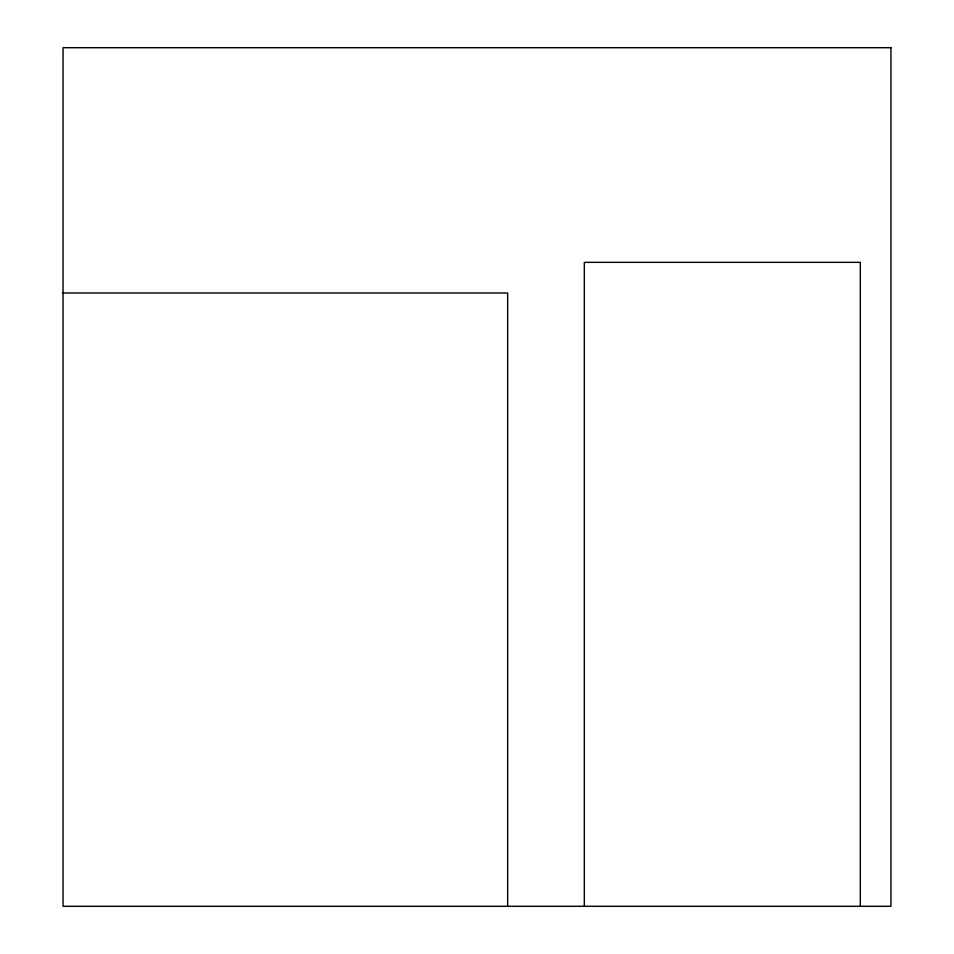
<?xml version="1.0" encoding="UTF-8"?>
<svg xmlns="http://www.w3.org/2000/svg" width="954" height="954" viewBox="0 0 954 954"><rect width="100%" height="100%" fill="white"/><g stroke="black" fill="none" stroke-linecap="round" stroke-linejoin="round"><path stroke-width="1.43" d="M63.036 293.009L507.659 293.009L507.659 906.3M860.305 906.3L860.305 262.35L584.325 262.35L584.325 906.3M890.964 47.7L63.036 47.7L63.036 906.3L890.964 906.3L890.964 47.7"/></g></svg>
